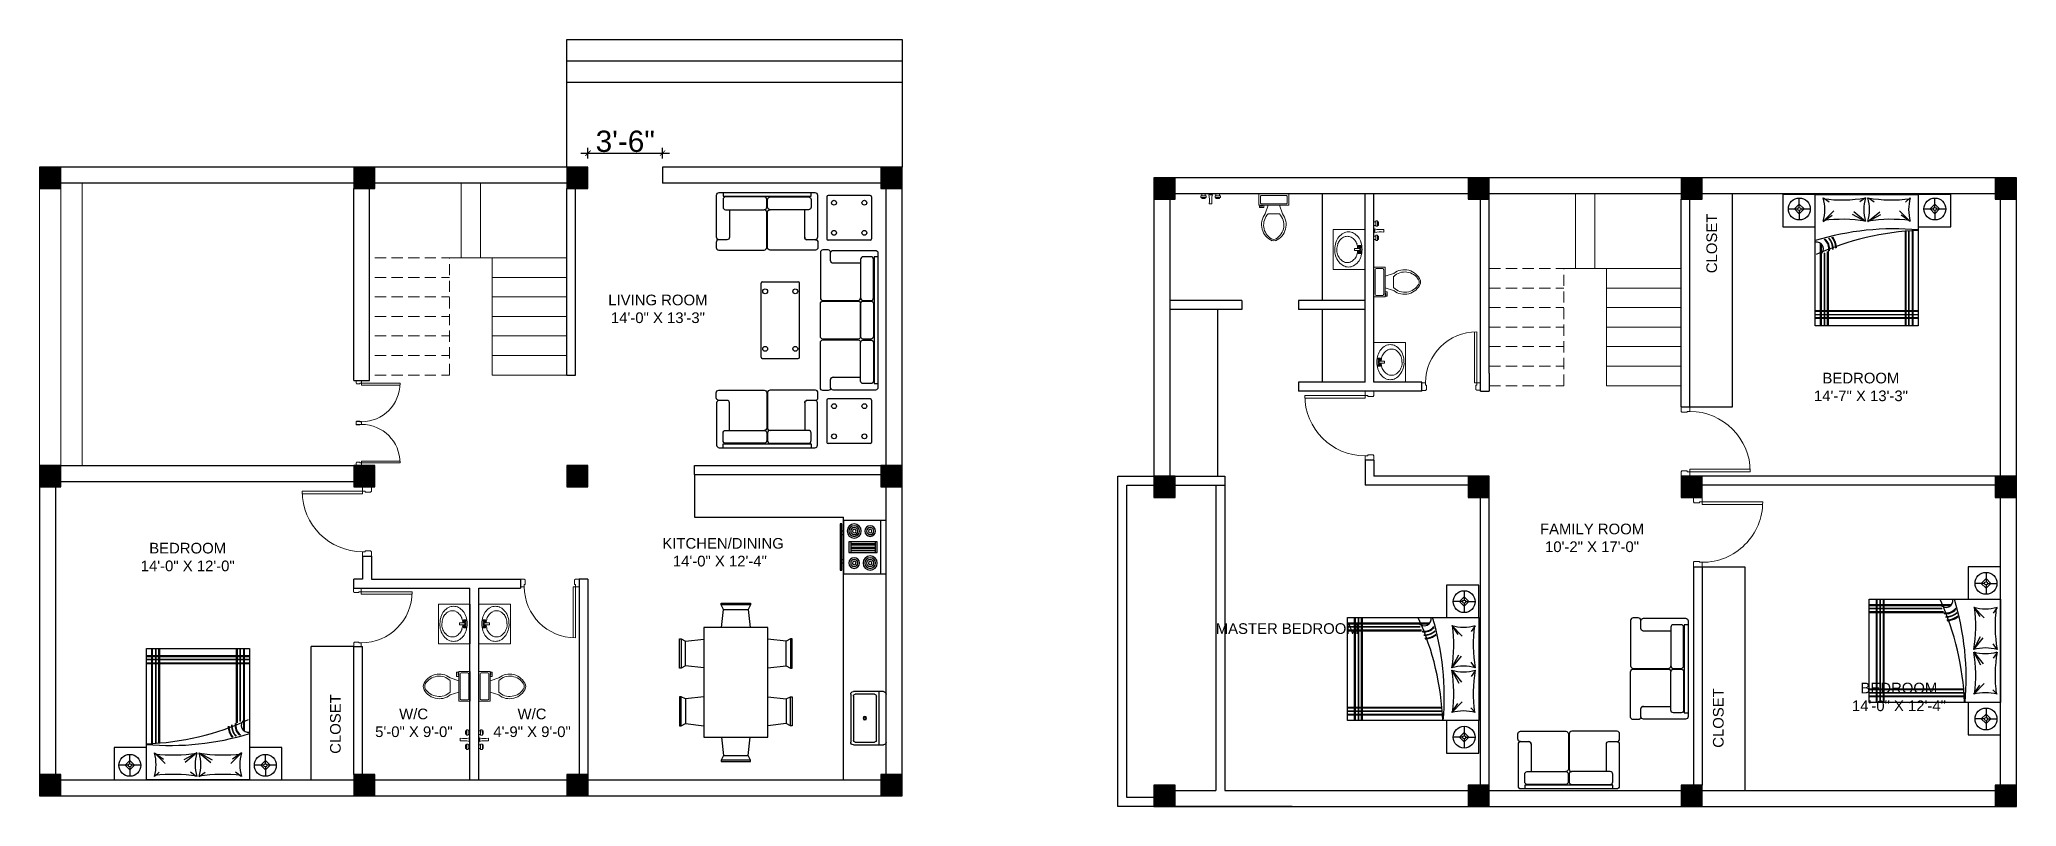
# Model space of a CAD drawing. Header units: inches. Extents: x 87250 to 88364, y -30283 to -29851.
import ezdxf

# ---------------------------------------------------------------- set-up
doc = ezdxf.new("R2010")
doc.units = ezdxf.units.IN
doc.header["$MEASUREMENT"] = 0
doc.linetypes.add('HIDDEN2', pattern=[0.1875, 0.125, -0.0625])
for name, color, linetype, lineweight in [('Attic Furniture+Man', 21, 'Continuous', 15), ('DOOR', 230, 'Continuous', 20), ('FIXTURES', 41, 'Continuous', 9), ('furniture', 32, 'Continuous', 18), ('hatc h', 142, 'Continuous', 5), ('Partition wall', 2, 'Continuous', 30), ('Text', 7, 'Continuous', 15), ('wall', 12, 'Continuous', 30), ('walls', 10, 'Continuous', 30), ('window', 4, 'Continuous', 18)]:
    doc.layers.add(name, color=color, linetype=linetype, lineweight=lineweight)
doc.layers.add('DIM 25', color=4, linetype='Continuous')
doc.layers.add('FUR', color=42, linetype='Continuous')
doc.styles.add('Attic', font='ARIALN.TTF')
doc.styles.get("Standard").update_dxf_attribs({"font": 'arial.ttf'})
doc.dimstyles.get("Standard").update_dxf_attribs({"dimtxt": 9, "dimasz": 3, "dimexe": 3, "dimexo": 4, "dimgap": 0.5, "dimtad": 1, "dimdec": 0, "dimzin": 0, "dimdsep": 46, "dimlunit": 4, "dimtxsty": 'Standard', "dimblk": 'ARCHTICK', "dimcen": 0, "dimdle": 4, "dimclrd": 256, "dimclre": 256, "dimadec": 0, "dimazin": 0, "dimtfac": 1, "dimtdec": 0, "dimtofl": 0, "dimtmove": 0, "dimatfit": 3, "dimldrblk": 'ARCHTICK', "dimfxl": 0, "dimtolj": 1, "dimtzin": 0, "dimlwd": -1, "dimlwe": -1, "dimarcsym": 0})

# ---------------------------------------------------------------- blocks, each defined once
blk = doc.blocks.new('st')
at = {"layer": 'Attic Furniture+Man'}
for p, q in [((87481.2, -28061.4), (87505.2, -28061.4)), ((87487.7, -28061.4), (87487.7, -28103.4)), ((87494.2, -28061.4), (87505.2, -28061.4)), ((87498.7, -28061.4), (87498.7, -28103.4))]:
    blk.add_line(p, q, dxfattribs=at)
at = {"layer": 'Attic Furniture+Man', "linetype": 'HIDDEN2', "ltscale": 50}
for points in [[(87439.2, -27995.4), (87481.2, -27995.4), (87481.2, -28061.4)], [(87439.2, -28006.4), (87481.2, -28006.4)], [(87439.2, -28017.4), (87481.2, -28017.4)], [(87439.2, -28028.4), (87481.2, -28028.4)], [(87439.2, -28039.4), (87481.2, -28039.4)], [(87439.2, -28050.4), (87481.2, -28050.4)], [(87439.2, -28061.4), (87481.2, -28061.4)]]:
    blk.add_lwpolyline(points, dxfattribs=at)
at = {"layer": 'Attic Furniture+Man'}
for points in [[(87547.2, -27995.4), (87505.2, -27995.4), (87505.2, -28061.4)], [(87547.2, -28006.4), (87505.2, -28006.4)], [(87547.2, -28017.4), (87505.2, -28017.4)], [(87547.2, -28028.4), (87505.2, -28028.4)], [(87547.2, -28039.4), (87505.2, -28039.4)], [(87547.2, -28050.4), (87505.2, -28050.4)], [(87547.2, -28061.4), (87505.2, -28061.4)]]:
    blk.add_lwpolyline(points, dxfattribs=at)
blk = doc.blocks.new('Lamp - Table')
at = {"linetype": 'Continuous'}
for p, q in [((-1, 0), (-7, 0)), ((0, 3), (-3, 0)), ((-3, 0), (0, -3)), ((0, 7), (0, 1)), ((3, 0), (0, 3)), ((0, -3), (3, 0)), ((1, 0), (7, 0)), ((0, -1), (0, -7))]:
    blk.add_line(p, q, dxfattribs=at)
for radius in [7, 1]:
    blk.add_circle((0, 0), radius, dxfattribs=at)
blk = doc.blocks.new('bed rm')
at = {"layer": 'FUR'}
for p, q in [((-660403.9, 162755.7), (-660337.9, 162755.7)), ((-660403.9, 162755.2), (-660337.9, 162755.2)), ((-660403.9, 162753.2), (-660337.9, 162753.2)), ((-660403.9, 162751.2), (-660337.9, 162751.2)), ((-660403.9, 162750.7), (-660337.9, 162750.7)), ((-660400.4, 162699.4), (-660400.4, 162760.3)), ((-660399.9, 162699.4), (-660399.9, 162760.3)), ((-660397.9, 162699.4), (-660397.9, 162760.3)), ((-660395.9, 162699.6), (-660395.9, 162760.3)), ((-660395.4, 162699.6), (-660395.4, 162760.3)), ((-660346.4, 162760.3), (-660346.4, 162712.8)), ((-660345.9, 162760.3), (-660345.9, 162712.8)), ((-660343.9, 162760.3), (-660343.9, 162713.7)), ((-660341.9, 162760.3), (-660341.9, 162714.6)), ((-660341.4, 162760.3), (-660341.4, 162707.5)), ((-660341.9, 162714.4), (-660341.9, 162707.9)), ((-660398.7, 162693.5), (-660392.9, 162689.6)), ((-660398.7, 162693.5), (-660391.9, 162686.8)), ((-660371.7, 162693.5), (-660379.9, 162689.1)), ((-660371.7, 162693.5), (-660379.2, 162687.4)), ((-660370.1, 162693.5), (-660361.8, 162689.1)), ((-660370.1, 162693.5), (-660362.6, 162687.4)), ((-660343.1, 162693.5), (-660349.9, 162686.8)), ((-660343.1, 162693.5), (-660348.9, 162689.6)), ((-660398.7, 162678.5), (-660395.8, 162681.3)), ((-660372, 162678.5), (-660375.6, 162681.1)), ((-660370.1, 162678.5), (-660366.4, 162681.1)), ((-660343.3, 162678.5), (-660346.9, 162681.1))]:
    blk.add_line(p, q, dxfattribs=at)
at = {"layer": 'FUR', "const_width": 1}
for points in [[(-660403.9, 162753.2), (-660337.9, 162753.2)], [(-660397.9, 162699.4), (-660397.9, 162760.3)], [(-660343.9, 162713.7), (-660343.9, 162760.3)]]:
    blk.add_lwpolyline(points, dxfattribs=at)
at = {"layer": 'FUR', "ltscale": 4}
for points in [[(-660403.9, 162760.3), (-660337.9, 162760.3), (-660337.9, 162676.3), (-660403.9, 162676.3)], [(-660403.9, 162697), (-660424.6, 162697), (-660424.6, 162676.3), (-660403.9, 162676.3)], [(-660317.2, 162697), (-660337.9, 162697), (-660337.9, 162676.3), (-660317.2, 162676.3)]]:
    blk.add_lwpolyline(points, close=True, dxfattribs=at)
at = {"layer": 'FUR', "const_width": 1}
blk.add_lwpolyline([(-660346.6, 162704.2, -0.191115), (-660349.3, 162711.5, 2.729136)], format="xyb", dxfattribs=at)
at = {"layer": 'FUR'}
for centre, radius, start, end in [((-660410.6, 162873.7), 174.5, 272.197, 294.3932), ((-660338.7, 162711.2), 4.51, 127.8157, 280.9707), ((-660388.7, 162872.8), 174.5, 264.9933, 286.9169), ((-660338.7, 162711.2), 13, 183.0198, 216.2251), ((-660338.7, 162711.2), 12.5, 182.2824, 217.1562), ((-660338.7, 162711.2), 10.5, 178.4844, 221.7629), ((-660338.7, 162711.2), 8.51, 172.4817, 228.6713), ((-660338.7, 162711.2), 8.01, 170.3976, 231.0104), ((-660425.5, 162686), 27.8, 344.3658, 15.6342), ((-660386.7, 162783.3), 91.1, 262.5078, 279.481), ((-660344.9, 162686), 27.8, 164.3658, 195.6342), ((-660396.9, 162686), 27.8, 344.3658, 15.6342), ((-660355.1, 162783.3), 91.1, 260.519, 277.4922), ((-660316.3, 162686), 27.8, 164.3658, 195.6342), ((-660386.7, 162588.7), 91.1, 80.519, 97.4922), ((-660355.1, 162588.7), 91.1, 82.5078, 99.481)]:
    blk.add_arc(centre, radius, start, end, dxfattribs=at)
at = {"layer": 'FUR', "ltscale": 4, "rotation": 270}
for p in [(-660414.5, 162685.6), (-660327.8, 162685.6)]:
    blk.add_blockref('Lamp - Table', p, dxfattribs=at)
blk = doc.blocks.new('Range-Oven - 30 in top')
for p, q in [((0, -3), (30, -3)), ((12, -6), (18, -6)), ((13, -20), (13, -6)), ((14, -6), (14, -20)), ((15, -20), (15, -6)), ((16, -6), (16, -20)), ((17, -20), (17, -6)), ((18, -20), (12, -20)), ((6, -24), (6, -25)), ((8, -25), (8, -24)), ((22, -25), (22, -24)), ((24, -24), (24, -25))]:
    blk.add_line(p, q)
for points in [[(0, -24), (0, 0), (30, 0), (30, -24)], [(12, -21), (12, -5), (18, -5), (18, -21)], [(2, -26), (2, -25), (28, -25), (28, -26)]]:
    blk.add_lwpolyline(points, close=True)
for centre, radius in [((6, -9), 4), ((6, -9), 3), ((6, -9), 2), ((6, -9), 1), ((24, -9), 3), ((24, -9), 2), ((24, -9), 1), ((6, -18), 3), ((6, -18), 2), ((6, -18), 1), ((24, -18), 4), ((24, -18), 3), ((24, -18), 2), ((24, -18), 1)]:
    blk.add_circle(centre, radius)
blk = doc.blocks.new('Sink-single - 30 in top')
blk.add_line((-15, -3.999996), (15, -3.999996))
for points in [[(-13.5, 0), (13.5, 0)], [(-15, -18.499996), (-15, -1.5)], [(-13.5, -17.499996), (-13.5, -6.499996)], [(-12.5, -5.499996), (12.5, -5.499996)], [(13.5, -6.499996), (13.5, -17.499996)], [(15, -1.5), (15, -18.499996)], [(13.5, -19.999996), (-13.5, -19.999996)], [(12.5, -18.499996), (-12.5, -18.499996)]]:
    blk.add_lwpolyline(points)
for radius in [1, 0.5]:
    blk.add_circle((0, -11.999996), radius)
for centre, radius, start, end in [((-13.5, -1.5), 1.5, 90, 180), ((-12.5, -6.499996), 1, 90, 180), ((12.5, -6.499996), 1, 0, 90), ((13.5, -1.5), 1.5, 0, 90), ((-13.5, -18.499996), 1.5, 180, 270), ((-12.5, -17.499996), 1, 180, 270), ((12.5, -17.499996), 1, 270, 0), ((13.5, -18.499996), 1.5, 270, 0)]:
    blk.add_arc(centre, radius, start, end)
blk = doc.blocks.new('d1')
at = {"layer": 'furniture'}
for p, q in [((-4, 2.5), (-4, 36.5)), ((-2.5, 2.5), (-2.5, 36.5)), ((-39, 2.5), (-39, -2.5)), ((-39, 2.5), (-36.5, 2.5)), ((-36.5, 2.5), (-36.5, 1)), ((-36.5, 1), (-36, 1)), ((-36, 1), (-36, -2)), ((-4, 2.5), (-2.5, 2.5)), ((-3, 1), (-3, -2)), ((-2.5, 1), (-3, 1)), ((0, 2.5), (-2.5, 2.5)), ((-2.5, 2.5), (-2.5, 1)), ((0, 2.5), (0, -2.5)), ((-36.5, -2.5), (-39, -2.5)), ((-36, -2), (-36.5, -2.5)), ((-3, -2), (-2.5, -2.5)), ((-2.5, -2.5), (0, -2.5))]:
    blk.add_line(p, q, dxfattribs=at)
blk.add_arc((-2.5, 2.5), 34, 90, 180, dxfattribs=at)
blk = doc.blocks.new('SDFGDFGD')
at = {"layer": 'DOOR', "yscale": 0.7692307692486793, "zscale": 0.7692307692486793, "rotation": 180}
for p, xscale in [((37520.8, -21825.8), 0.7692307692486793), ((37578.8, -21825.8), -0.7692307692486793)]:
    blk.add_blockref('d1', p, dxfattribs=dict(at, xscale=xscale))
blk = doc.blocks.new('wc')
at = {"layer": 'FIXTURES'}
for p, q in [((8042.9, 1841.4), (8044.5, 1841.4)), ((8042.9, 1840.6), (8042.9, 1841.4)), ((8045.3, 1840.6), (8042.9, 1840.6)), ((8044.5, 1841.4), (8044.5, 1841.8)), ((8045.3, 1841.8), (8045.3, 1840.6)), ((8047.7, 1841.8), (8046.1, 1837)), ((8054.1, 1841.8), (8055.7, 1837)), ((8058.5, 1843.4), (8058.5, 1846.6)), ((8054.1, 1837), (8047.7, 1837))]:
    blk.add_line(p, q, dxfattribs=at)
blk.add_lwpolyline([(8059.3, 1841.8), (8059.3, 1848.2), (8042.5, 1848.2), (8042.5, 1841.8)], close=True, dxfattribs=at)
for points in [[(8043.3, 1846.6), (8043.3, 1843.4)], [(8057.7, 1847.4), (8044.1, 1847.4)], [(8044.1, 1842.6), (8057.7, 1842.6)]]:
    blk.add_lwpolyline(points, dxfattribs=at)
for centre, radius, start, end in [((8044, 1846.7), 0.707, 81.8699, 188.1301), ((8044, 1843.3), 0.707, 171.8699, 278.1301), ((8057.8, 1846.7), 0.707, 351.8699, 98.1301), ((8057.8, 1843.3), 0.707, 261.8699, 8.1301), ((8053.7, 1830.9), 9.74, 141.4691, 247.9714), ((8054.2, 1830.7), 9.06, 136.3677, 238.9468), ((8048.1, 1830.9), 9.74, 292.0284, 38.5307), ((8047.5, 1830.7), 9.06, 301.053, 43.6321), ((8050.9, 1825.8), 3.2, 245.7318, 294.2682), ((8050.9, 1825), 3.2, 254.8605, 285.1395)]:
    blk.add_arc(centre, radius, start, end, dxfattribs=at)
blk = doc.blocks.new('WALFCT1T')
at = {"layer": 'FIXTURES'}
for p, q in [((-5.5, -1), (-5, -1)), ((-5.5, -2), (-5.5, -1)), ((-2.5, -2), (-5.5, -2)), ((-5, -2), (-5, -2.5)), ((-5, -2.5), (-3, -2.5)), ((-3, -1), (-2.5, -1)), ((-3, -2.5), (-3, -2)), ((-2.5, -1), (-2.5, -2)), ((-1, -0.5), (1, -0.5)), ((0.7, -5.5), (-0.8, -5.5)), ((2.5, -1), (3, -1)), ((2.5, -2), (2.5, -1)), ((5.5, -2), (2.5, -2)), ((3, -2), (3, -2.5)), ((3, -2.5), (5, -2.5)), ((5, -1), (5.5, -1)), ((5, -2.5), (5, -2)), ((5.5, -1), (5.5, -2))]:
    blk.add_line(p, q, dxfattribs=at)
for points in [[(-3, 0), (-3, -1), (-5, -1), (-5, 0)], [(-0.3, -0.5), (-0.3, 0), (0.2, 0), (0.2, -0.5)], [(5, 0), (5, -1), (3, -1), (3, 0)]]:
    blk.add_lwpolyline(points, close=True, dxfattribs=at)
for centre, start, end in [((-13.3, -3.6), 351.4554, 14.2694), ((13.3, -3.6), 165.7306, 188.5446)]:
    blk.add_arc(centre, 12.7, start, end, dxfattribs=at)
at = {"layer": 'FIXTURES', "style": 'Attic', "width": 0.8, "flags": 9}
blk.add_attdef('ESTCODE', (0, 0), '', height=0.7, dxfattribs=at)
blk = doc.blocks.new('basin')
at = {"layer": 'FIXTURES'}
for p, q in [((8008.2, 1845.8), (8008.2, 1844.4)), ((8012.7, 1845.8), (8008.2, 1845.8)), ((8008.2, 1844.4), (8009.9, 1844.4)), ((8011, 1845.2), (8009.9, 1845.2)), ((8009.9, 1842.2), (8009.9, 1845.2)), ((8011, 1842.2), (8009.9, 1842.2)), ((8011, 1845.2), (8011, 1842.2)), ((8011, 1844.4), (8012.7, 1844.4)), ((8012.7, 1844.4), (8012.7, 1845.8))]:
    blk.add_line(p, q, dxfattribs=at)
blk.add_lwpolyline([(7999.3, 1848.2), (8021.7, 1848.2), (8021.7, 1830.3), (7999.3, 1830.3)], close=True, dxfattribs=at)
for centre in [(8009, 1845.1), (8011.9, 1845.1)]:
    blk.add_circle(centre, 0.382, dxfattribs=at)
for centre, radius, start, end in [((8006.5, 1838.9), 5.95, 151.7489, 180), ((8006.5, 1838.9), 5.95, 180, 208.2511), ((8008.4, 1837.8), 8.12, 127.627, 151.7489), ((8007.8, 1838.2), 4.76, 152.561, 180), ((8007.8, 1838.2), 4.76, 180, 207.439), ((8009.6, 1836.2), 10.2, 107.7082, 127.627), ((8009.1, 1837.5), 6.2, 128.5818, 152.561), ((8009.9, 1836.5), 7.54, 108.286, 128.5818), ((8010.4, 1833.7), 12.8, 90, 107.7082), ((8010.4, 1834.8), 9.27, 93.1916, 108.286), ((8010.4, 1833.7), 12.8, 72.2918, 90), ((8010.4, 1834.8), 9.27, 71.714, 86.8084), ((8011, 1836.5), 7.54, 51.4182, 71.714), ((8011.3, 1836.2), 10.2, 52.373, 72.2918), ((8011.8, 1837.5), 6.2, 27.439, 51.4182), ((8013.1, 1838.2), 4.76, 0, 27.439), ((8013.1, 1838.2), 4.76, 332.561, 0), ((8012.5, 1837.8), 8.12, 28.2511, 52.373), ((8014.4, 1838.9), 5.95, 0, 28.2511), ((8014.4, 1838.9), 5.95, 331.7489, 0), ((8008.4, 1839.9), 8.12, 208.2511, 232.373), ((8009.6, 1841.5), 10.2, 232.373, 252.2918), ((8009.1, 1838.9), 6.2, 207.439, 231.4182), ((8009.9, 1839.9), 7.54, 231.4182, 251.714), ((8010.4, 1844), 12.8, 252.2918, 270), ((8010.4, 1841.6), 9.27, 251.714, 270), ((8010.9, 1839.3), 7.07, 266.2829, 288.286), ((8011.1, 1840.9), 9.74, 266.3455, 287.7082), ((8010.5, 1840.5), 8.29, 288.286, 308.5818), ((8010.6, 1842.3), 11.2, 287.7082, 307.627), ((8011.8, 1838.9), 6.2, 308.5818, 332.561), ((8012.5, 1839.9), 8.12, 307.627, 331.7489)]:
    blk.add_arc(centre, radius, start, end, dxfattribs=at)
blk = doc.blocks.new('ST90X220')
for points in [[(-0.892, -0.27), (-0.892, -0.7, -0.414214), (-0.932, -0.74), (-1.052, -0.74, -0.414214), (-1.092, -0.7), (-1.092, -0.04, -0.414214), (-1.052, 0), (1.052, 0, -0.414214), (1.092, -0.04), (1.092, -0.7, -0.414214), (1.052, -0.74), (0.932, -0.74, -0.414214), (0.892, -0.7), (0.892, -0.27)], [(-1.059, -0.74, 0.414214), (-1.099, -0.78), (-1.099, -0.86, 0.414214), (-1.059, -0.9), (-0.349, -0.9, 0.414214), (-0.309, -0.86), (-0.309, -0.31, 0.414214), (-0.349, -0.27)], [(1.059, -0.74, -0.414214), (1.099, -0.78), (1.099, -0.86, -0.414214), (1.059, -0.9), (0.349, -0.9, -0.414214), (0.309, -0.86), (0.309, -0.31, -0.414214), (0.349, -0.27)]]:
    blk.add_lwpolyline(points, format="xyb")
blk.add_lwpolyline([(-0.992, 0), (-0.992, -0.06), (0.992, -0.06), (0.992, 0)])
for points in [[(-0.952, -0.07, 0.414214), (-0.992, -0.11), (-0.992, -0.23, 0.414214), (-0.952, -0.27), (-0.348, -0.27, 0.414214), (-0.308, -0.23), (-0.308, -0.11, 0.414214), (-0.348, -0.07)], [(0.254, -0.07, -0.414214), (0.294, -0.11), (0.294, -0.23, -0.414214), (0.254, -0.27), (-0.259, -0.27, -0.414214), (-0.299, -0.23), (-0.299, -0.11, -0.414214), (-0.259, -0.07)], [(0.294, -0.86, -0.414214), (0.254, -0.9), (-0.257, -0.9, -0.414214), (-0.297, -0.86), (-0.297, -0.31, -0.414214), (-0.257, -0.27), (0.254, -0.27, -0.414214), (0.294, -0.31)], [(0.952, -0.07, -0.414214), (0.992, -0.11), (0.992, -0.23, -0.414214), (0.952, -0.27), (0.35, -0.27, -0.414214), (0.31, -0.23), (0.31, -0.11, -0.414214), (0.35, -0.07)]]:
    blk.add_lwpolyline(points, format="xyb", close=True)
blk.add_arc((0.93, -0.703), 0.0378, 178.3598, 263.0603)
blk = doc.blocks.new('A$C3820458A')
for points in [[(0.16, 1.552, 0.414214), (0.12, 1.592), (0.04, 1.592, 0.414214), (0, 1.552), (0, 0.842, 0.414214), (0.04, 0.802), (0.59, 0.802, 0.414214), (0.63, 0.842)], [(0.63, 1.385), (0.2, 1.385, -0.414214), (0.16, 1.425), (0.16, 1.545, -0.414214), (0.2, 1.585), (0.86, 1.585, -0.414214), (0.9, 1.545), (0.9, 0.047, -0.414214), (0.86, 0.007), (0.2, 0.007, -0.414214), (0.16, 0.047), (0.16, 0.167, -0.414214), (0.2, 0.207), (0.63, 0.207)], [(0.16, 0.04, -0.414214), (0.12, 0), (0.04, 0, -0.414214), (0, 0.04), (0, 0.75, -0.414214), (0.04, 0.79), (0.59, 0.79, -0.414214), (0.63, 0.75)]]:
    blk.add_lwpolyline(points, format="xyb")
for points in [[(0.83, 1.445, 0.414214), (0.79, 1.485), (0.67, 1.485, 0.414214), (0.63, 1.445), (0.63, 0.841, 0.414214), (0.67, 0.801), (0.79, 0.801, 0.414214), (0.83, 0.841)], [(0.83, 0.147, -0.414214), (0.79, 0.107), (0.67, 0.107, -0.414214), (0.63, 0.147), (0.63, 0.749, -0.414214), (0.67, 0.789), (0.79, 0.789, -0.414214), (0.83, 0.749)]]:
    blk.add_lwpolyline(points, format="xyb", close=True)
blk.add_lwpolyline([(0.9, 1.485), (0.84, 1.485), (0.84, 0.107), (0.9, 0.107)])
blk.add_arc((0.198, 0.169), 0.0378, 88.3608, 173.0614)
blk = doc.blocks.new('adrerer')
at = {"layer": 'FUR'}
for p, q in [((-1054.1, 4475.1), (-1054.1, 4319.4)), ((-893.7, 4479.8), (-1049.4, 4479.8)), ((-889, 4475.1), (-889, 4319.4)), ((-893.7, 4314.7), (-1049.4, 4314.7)), ((-1292.1, 4161.4), (-1160, 4161.4)), ((-1296.8, 3883.1), (-1296.8, 4156.7)), ((-1155.3, 3883.1), (-1155.3, 4156.7)), ((-1292.1, 3878.4), (-1160, 3878.4)), ((-1053.9, 3724.5), (-1053.9, 3568.8)), ((-893.5, 3729.2), (-1049.2, 3729.2)), ((-888.8, 3724.5), (-888.8, 3568.8)), ((-893.5, 3564.1), (-1049.2, 3564.1))]:
    blk.add_line(p, q, dxfattribs=at)
for centre in [(-1027.6, 4452.8), (-915.5, 4452.8), (-1027.6, 4341.7), (-915.5, 4341.7), (-1281.6, 4125.9), (-1170.5, 4125.9), (-1281.6, 3913.9), (-1170.5, 3913.9), (-1027.4, 3702.2), (-915.4, 3702.2), (-1027.4, 3591.1), (-915.4, 3591.1)]:
    blk.add_circle(centre, 8.96, dxfattribs=at)
for centre, start, end in [((-1049.4, 4475.1), 90, 180), ((-893.7, 4475.1), 0, 90), ((-1049.4, 4319.4), 180, 270), ((-893.7, 4319.4), 270, 0), ((-1292.1, 4156.7), 90, 180), ((-1160, 4156.7), 0, 90), ((-1292.1, 3883.1), 180, 270), ((-1160, 3883.1), 270, 0), ((-1049.2, 3724.5), 90, 180), ((-893.5, 3724.5), 0, 90), ((-1049.2, 3568.8), 180, 270), ((-893.5, 3568.8), 270, 0)]:
    blk.add_arc(centre, 4.72, start, end, dxfattribs=at)
for name, p, xscale, yscale, zscale, rotation in [('A$C3820458A', (-1086.8, 4278.4), 235.8512371052313, 235.8512371052313, 235.8512371052313, 90), ('ST90X220', (-865.6, 4019.4), 235.851237105231, 235.851237105231, 235.851237105231, 270.001069017933), ('A$C3820458A', (-1086.8, 3761.4), -235.8512371052313, 235.8512371052313, 235.8512371052313, 90)]:
    blk.add_blockref(name, p, dxfattribs=dict(at, xscale=xscale, yscale=yscale, zscale=zscale, rotation=rotation))
blk = doc.blocks.new('COLUMN1')
at = {"layer": 'hatc h'}
h = blk.add_hatch(color=256, dxfattribs=at)
h.dxf.hatch_style = 1
h.paths.add_polyline_path([(36993.4, -1199.2), (36993.4, -1187.2), (36981.4, -1187.2), (36981.4, -1199.2)])
at = {"layer": 'wall'}
blk.add_line((36981.4, -1187.2), (36993.4, -1199.2), dxfattribs=at)
blk.add_lwpolyline([(36981.4, -1199.2), (36993.4, -1199.2), (36993.4, -1187.2), (36981.4, -1187.2)], close=True, dxfattribs=at)
blk = doc.blocks.new('AREARE')
at = {"layer": 'Text', "xscale": -1}
for p in [(124243.6, -27738.4), (124420.6, -27738.4), (124540.6, -27738.4), (124717.6, -27738.4), (124243.6, -27912.4), (124420.6, -27912.4), (124540.6, -27912.4), (124717.6, -27912.4), (124243.6, -28080.4), (124420.6, -28080.4), (124540.6, -28080.4), (124717.6, -28080.4)]:
    blk.add_blockref('COLUMN1', p, dxfattribs=at)
blk = doc.blocks.new('MESARECT-6P-177CM-2')
at = {"layer": 'FUR'}
for p, q in [((0.28, 2.141), (0.753, 2.141)), ((0.716, 2.067), (0.317, 2.067)), ((-0.369, 1.59), (-0.369, 1.117)), ((-0.295, 1.154), (-0.295, 1.553)), ((1.329, 1.154), (1.329, 1.553)), ((1.403, 1.59), (1.403, 1.117)), ((-0.369, 0.182), (-0.369, 0.655)), ((1.403, 0.182), (1.403, 0.655)), ((-0.295, 0.618), (-0.295, 0.219)), ((1.329, 0.618), (1.329, 0.219)), ((0.716, -0.295), (0.317, -0.295)), ((0.28, -0.369), (0.753, -0.369))]:
    blk.add_line(p, q, dxfattribs=at)
for points in [[(0.749, 1.772), (0.716, 2.067), (0.753, 2.141), (0.753, 2.166), (0.28, 2.166), (0.28, 2.141), (0.317, 2.067), (0.284, 1.772)], [(0, 1.121), (-0.295, 1.154), (-0.369, 1.117), (-0.394, 1.117), (-0.394, 1.59), (-0.369, 1.59), (-0.295, 1.553), (0, 1.586)], [(1.034, 1.121), (1.329, 1.154), (1.403, 1.117), (1.427, 1.117), (1.427, 1.59), (1.403, 1.59), (1.329, 1.553), (1.034, 1.586)], [(0, 0.651), (-0.295, 0.618), (-0.369, 0.655), (-0.394, 0.655), (-0.394, 0.182), (-0.369, 0.182), (-0.295, 0.219), (0, 0.186)], [(1.034, 0.651), (1.329, 0.618), (1.403, 0.655), (1.427, 0.655), (1.427, 0.182), (1.403, 0.182), (1.329, 0.219), (1.034, 0.186)], [(0.749, 0), (0.716, -0.295), (0.753, -0.369), (0.753, -0.394), (0.28, -0.394), (0.28, -0.369), (0.317, -0.295), (0.284, 0)]]:
    blk.add_lwpolyline(points, dxfattribs=at)
blk.add_lwpolyline([(1.034, 1.772), (1.034, 0), (0, 0), (0, 1.772)], close=True, dxfattribs=at)
blk = doc.blocks.new('_ArchTick')
at = {"color": 0, "linetype": 'ByBlock', "const_width": 0.15}
blk.add_lwpolyline([(-0.5, -0.5), (0.5, 0.5)], dxfattribs=at)
blk = doc.blocks.new('*D17')
at = {"layer": 'Defpoints', "color": 0}
for p in [(87601.2, -29914.7), (87559.2, -29922.7), (87601.2, -29922.7)]:
    blk.add_point(p, dxfattribs=at)
at = {"layer": 'DIM 25'}
for p, q in [((87555.2, -29914.7), (87605.2, -29914.7)), ((87559.2, -29917.7), (87559.2, -29911.7)), ((87601.2, -29917.7), (87601.2, -29911.7))]:
    blk.add_line(p, q, dxfattribs=at)
at = {"layer": 'DIM 25', "xscale": 3, "yscale": 3, "zscale": 3, "rotation": 180}
blk.add_blockref('_ArchTick', (87559.2, -29914.7), dxfattribs=at)
at = {"layer": 'DIM 25', "xscale": 3, "yscale": 3, "zscale": 3}
blk.add_blockref('_ArchTick', (87601.2, -29914.7), dxfattribs=at)
at = {"layer": 'DIM 25', "color": 0, "insert": (87580.2, -29908.1), "char_height": 12, "attachment_point": 5}
blk.add_mtext('\\A1;3\'-6"', dxfattribs=at)

msp = doc.modelspace()

# ---------------------------------------------------------------- linework, layer by layer
at = {"layer": 'Attic Furniture+Man'}
for p, q in [((87250.2, -30090.7), (87250.2, -29934.7)), ((87262.2, -30090.7), (87262.2, -29934.7)), ((87274.2, -30090.7), (87274.2, -29931.7))]:
    msp.add_line(p, q, dxfattribs=at)
at = {"layer": 'DIM 25'}
for p, q in [((87547.2, -29922.7), (87547.2, -29850.7)), ((87547.2, -29850.7), (87736.2, -29850.7)), ((87736.2, -29850.7), (87736.2, -29922.7)), ((87547.2, -29862.7), (87736.2, -29862.7)), ((87547.2, -29874.7), (87736.2, -29874.7)), ((87914, -30096.7), (87914, -30002.7)), ((87973, -30043.7), (87973, -30002.7)), ((88055, -30096.7), (88067, -30096.7))]:
    msp.add_line(p, q, dxfattribs=at)
at = {"layer": 'FUR'}
for p, q in [((88204, -30057.7), (88204, -29937.7)), ((88180, -30057.7), (88204, -30057.7)), ((87619.2, -30095.7), (87619.2, -30119.7)), ((87694.2, -30095.7), (87718.2, -30095.7)), ((87619.2, -30119.7), (87703.2, -30119.7)), ((87703.2, -30267.7), (87703.2, -30119.7)), ((88187, -30147.7), (88211, -30147.7)), ((88211, -30147.7), (88211, -30273.7)), ((87403.2, -30267.7), (87403.2, -30192.7)), ((87427.2, -30192.7), (87403.2, -30192.7))]:
    msp.add_line(p, q, dxfattribs=at)
at = {"layer": 'walls'}
for p, q in [((87559.2, -29922.7), (87250.2, -29922.7)), ((87250.2, -29922.7), (87250.2, -29934.7)), ((87727.2, -29922.7), (87601.2, -29922.7)), ((87601.2, -29922.7), (87601.2, -29931.7)), ((87259.2, -29931.7), (87259.2, -29934.7)), ((87559.2, -29931.7), (87262.2, -29931.7)), ((87427.2, -30042.7), (87427.2, -29934.7)), ((87436.2, -30042.7), (87436.2, -29934.7)), ((87547.2, -30039.7), (87547.2, -29934.7)), ((87552.2, -30039.7), (87552.2, -29934.7)), ((87727.2, -29931.7), (87601.2, -29931.7)), ((87727.2, -30267.7), (87727.2, -29931.7)), ((87736.2, -30276.7), (87736.2, -29928.7)), ((88355, -29928.7), (87887, -29928.7)), ((87887, -29928.7), (87887, -29940.7)), ((88352, -29937.7), (87887, -29937.7)), ((87887, -29937.7), (87887, -30108.7)), ((87973, -29997.7), (87973, -29937.7)), ((87997, -30043.7), (87997, -29937.7)), ((88002, -30043.7), (88002, -29937.7)), ((88355, -30270.7), (88355, -29937.7)), ((88364, -30276.7), (88364, -29928.7)), ((88062, -30048.7), (88062, -29940.7)), ((88067, -30038.7), (88067, -29940.7)), ((88175, -30057.7), (88175, -29940.7)), ((88180, -30057.7), (88180, -29940.7)), ((87927.5, -29997.7), (87887, -29997.7)), ((87927.5, -30002.7), (87887, -30002.7)), ((87927.5, -29997.7), (87927.5, -30002.7)), ((87997, -29997.7), (87959.5, -29997.7)), ((87959.5, -29997.7), (87959.5, -30002.7)), ((87997, -30002.7), (87959.5, -30002.7)), ((87427.2, -30042.7), (87436.2, -30042.7)), ((87547.2, -30039.7), (87552.2, -30039.7)), ((87997, -30043.7), (87959.5, -30043.7)), ((87959.5, -30043.7), (87959.5, -30048.7)), ((87997, -30048.7), (87959.5, -30048.7)), ((88021, -30048.7), (87997, -30048.7)), ((88029, -30043.7), (88002, -30043.7)), ((88002, -30043.7), (88002, -30043.7)), ((88002, -30043.7), (88002, -30043.7)), ((88029, -30048.7), (88002, -30048.7)), ((88029, -30048.7), (88029, -30043.7)), ((88062, -30048.7), (88067, -30048.7)), ((88067, -30038.7), (88067, -30048.7)), ((88175, -30057.7), (88180, -30057.7)), ((87259.2, -30090.7), (87439.2, -30090.7)), ((87619.2, -30090.7), (87724.2, -30090.7)), ((87619.2, -30095.7), (87619.2, -30090.7)), ((88002, -30087.7), (87997, -30087.7)), ((87997, -30087.7), (87997, -30101.7)), ((88002, -30087.7), (88002, -30096.7)), ((87250.2, -30096.7), (87250.2, -30276.7)), ((87259.2, -30096.7), (87259.2, -30267.7)), ((87259.2, -30099.7), (87439.2, -30099.7)), ((87554.2, -30102.7), (87554.2, -30102.7)), ((87554.2, -30102.7), (87559.2, -30102.7)), ((87619.2, -30095.7), (87724.2, -30095.7)), ((87862.7, -30277.7), (87862.7, -30101.7)), ((87862.7, -30101.7), (87918, -30101.7)), ((87913, -30101.7), (87913, -30273.7)), ((88055, -30101.7), (87997, -30101.7)), ((88002, -30096.7), (88002, -30096.7)), ((88055, -30096.7), (88002, -30096.7)), ((88062, -30273.7), (88062, -30096.7)), ((88067, -30273.7), (88067, -30096.7)), ((88352, -30096.7), (88187, -30096.7)), ((88352, -30101.7), (88187, -30101.7)), ((87432.2, -30141.7), (87432.2, -30154.7)), ((87432.2, -30141.7), (87437.2, -30141.7)), ((87437.2, -30141.7), (87437.2, -30154.7)), ((88182, -30147.7), (88182, -30270.7)), ((88182, -30147.7), (88187, -30147.7)), ((88187, -30147.7), (88187, -30270.7)), ((87427.2, -30159.7), (87427.2, -30154.7)), ((87432.2, -30154.7), (87427.2, -30154.7)), ((87427.2, -30159.7), (87492.7, -30159.7)), ((87437.2, -30154.7), (87521.2, -30154.7)), ((87492.7, -30267.7), (87492.7, -30159.7)), ((87497.7, -30159.7), (87521.2, -30159.7)), ((87497.7, -30267.7), (87497.7, -30159.7)), ((87521.2, -30154.7), (87521.2, -30159.7)), ((87554.2, -30154.7), (87554.2, -30264.7)), ((87559.2, -30154.7), (87554.2, -30154.7)), ((87559.2, -30154.7), (87559.2, -30276.7)), ((87427.2, -30264.7), (87427.2, -30192.7)), ((87427.2, -30192.7), (87432.2, -30192.7)), ((87432.2, -30264.7), (87432.2, -30192.7)), ((87262.2, -30267.7), (87559.2, -30267.7)), ((87559.2, -30267.7), (87724.2, -30267.7)), ((87887, -30270.7), (87887, -30273.7)), ((87259.2, -30276.7), (87559.2, -30276.7)), ((87559.2, -30276.7), (87727.2, -30276.7)), ((87890, -30277.7), (87862.7, -30277.7)), ((87887, -30273.7), (87913, -30273.7))]:
    msp.add_line(p, q, dxfattribs=at)
for points in [[(87878, -29940.7), (87878, -30108.7)], [(87956, -30282.7), (87857.7, -30282.7), (87857.7, -30096.7), (87918, -30096.7), (87918, -30273.7), (88352, -30273.7)], [(87878, -30270.7), (87878, -30282.7), (88355, -30282.7)]]:
    msp.add_lwpolyline(points, dxfattribs=at)

# ---------------------------------------------------------------- block references
at = {"layer": 'Attic Furniture+Man'}
for p, xscale, yscale, zscale, rotation in [((87910, -29937.7), 0.9999481865296198, 0.9999481865296198, 0.9999481865296198, 359.7595578861224), ((88002, -29958.4), 0.9999481865296198, 0.9999481865296198, 0.9999481865296198, 89.75955788612238), ((87492.7, -30245.1), 0.9999481865296199, 0.9999481865296199, 0.9999481865296199, 269.7595578861223), ((87497.7, -30245.1), -0.9999481865296198, 0.9999481865296198, 0.9999481865296198, 90.24044211387756)]:
    msp.add_blockref('WALFCT1T', p, dxfattribs=dict(at, xscale=xscale, yscale=yscale, zscale=zscale, rotation=rotation))
at = {"layer": 'FUR', "xscale": -1}
for name, p, rotation in [('st', (0, -58035.1), 180), ('st', (627.8, -58041.1), 180), ('Range-Oven - 30 in top', (87727.2, -30151.6), 270), ('Sink-single - 30 in top', (87727.2, -30233), 270)]:
    msp.add_blockref(name, p, dxfattribs=dict(at, rotation=rotation))
at = {"layer": 'FUR'}
for name, p, xscale, yscale, zscale in [('adrerer', (87854.7, -30622.5), 0.152678768128887, 0.152678768128887, 0.152678768128887), ('MESARECT-6P-177CM-2', (87660.5, -30243.7), -34.8299319675758, 34.8299319675758, 34.8299319675758), ('A$C3820458A', (88146.6, -30233.8), 36.00947634290076, 36.00947634290076, 36.00947634290076), ('bed rm', (669094.8, -173577.8), 0.8809523809522702, 0.8809523809522702, 0.8809523809522702)]:
    msp.add_blockref(name, p, dxfattribs=dict(at, xscale=xscale, yscale=yscale, zscale=zscale))
for name, p, xscale, yscale, zscale, rotation in [('bed rm', (-493475.7, 113372.1), 0.8809523809522702, 0.8809523809522702, 0.8809523809522702, 180.0000000005627), ('SDFGDFGD', (69388.9, 966.4), -0.826490091975774, 0.826490091975774, 0.826490091975774, 90.00440989494074), ('bed rm', (231665.1, 551560.3), 0.8809523809522702, 0.8809523809522702, 0.8809523809522702, 90.00000000056266), ('bed rm', (231371.1, 551550), 0.8809523809522702, 0.8809523809522702, 0.8809523809522702, 90.00000000056266), ('A$C3820458A', (88083.1, -30240.4), 36.00947634290076, 36.00947634290076, 36.00947634290076, 270)]:
    msp.add_blockref(name, p, dxfattribs=dict(at, xscale=xscale, yscale=yscale, zscale=zscale, rotation=rotation))
at = {"layer": 'Partition wall'}
for p, xscale, yscale, zscale, rotation in [((88062, -30046.2), 0.8461869530676621, 0.8461869530676621, 0.8461869530676621, 0.01425080613323377), ((87999.5, -30048.7), 1.000001029175713, 1.000001029175713, 1.000001029175713, 90.01425080613326), ((88177.5, -30096.7), 1.000001029175713, 1.000001029175713, 1.000001029175713, 270.0142508061332), ((87434.7, -30102.7), 1.000001029175713, 1.000001029175713, 1.000001029175713, 90.01425080613326), ((88184.5, -30108.7), -1.000001029175713, 1.000001029175713, 1.000001029175713, 269.9857491938668), ((87429.3, -30159.7), -0.8461900406972489, 0.8461900406972489, 0.8461900406972489, 270.0424485198369), ((87554.2, -30156.8), -0.8461900406972489, 0.8461900406972489, 0.8461900406972489, 180.0424485198369)]:
    msp.add_blockref('d1', p, dxfattribs=dict(at, xscale=xscale, yscale=yscale, zscale=zscale, rotation=rotation))
at = {"layer": 'walls', "xscale": -1, "rotation": 180}
for p in [(0, -59202.3), (627.8, -59208.3)]:
    msp.add_blockref('AREARE', p, dxfattribs=at)
at = {"layer": 'window'}
msp.add_blockref('wc', (79894.7, -31785.9), dxfattribs=at)
for name, p, rotation in [('basin', (86148.8, -21958.5), 270), ('wc', (89850.1, -38038.2), 89.99999999999999), ('basin', (85644.6, -22169.4), 270), ('wc', (85644.6, -22164.2), 270)]:
    msp.add_blockref(name, p, dxfattribs=dict(at, rotation=rotation))
at = {"layer": 'window', "xscale": -1, "rotation": 90}
for name, p in [('basin', (89850.1, -22022)), ('basin', (89345.9, -22169.4)), ('wc', (89345.9, -22164.2))]:
    msp.add_blockref(name, p, dxfattribs=at)

# ---------------------------------------------------------------- texts
at = {"layer": 'Text', "char_height": 6, "rotation": 90}
for s, insert, attachment_point in [('CLOSET', (88189.3, -29948.8), 3), ('{\\W6.64462;  }CLOSET', (88193, -30280.6), 1), ('{\\W6.64462;  }CLOSET', (87413.9, -30284), 1)]:
    msp.add_mtext_dynamic_manual_height_columns(s, width=94.846, gutter_width=1, heights=[0], dxfattribs=dict(at, insert=insert, attachment_point=attachment_point))
at = {"layer": 'Text', "char_height": 6, "attachment_point": 7}
for s, width, insert in [('{\\W1.902546; }LIVING ROOM\\P{\\W2.544901; }14\'-0" X 13\'-3"', 63.5, (87566.2, -30010.5)), ('{\\W5.66659;  }BEDROOM \\P{\\W9.275173; }14\'-7" X 13\'-3"', 94.846, (88228.3, -30054.5)), ('{\\W8.049338; }FAMILY ROOM\\P{\\W9.275173; }10\'-2" X 17\'-0"', 94.846, (88076.8, -30139.5)), ('{\\W4.602898; }BEDROOM\\P{\\W2.544901; }14\'-0" X 12\'-0"', 63.5, (87301.3, -30150.3)), ('KITCHEN/DINING\\P{\\W2.544901; }14\'-0" X 12\'-4"', 63.5, (87601.1, -30147.6)), ('{\\W5.64009;  }MASTER BEDROOM', 131.848, (87886.6, -30185.6)), ('{\\W5.66659;  }BEDROOM \\P{\\W9.275173; }14\'-0" X 12\'-4"', 94.846, (88249.7, -30229.1)), ('{\\W5.11428;  }W/C\\P{\\W4.425393; }5\'-0" X 9\'-0"', 63.5, (87429, -30243.7)), ('{\\W5.11428;  }W/C\\P{\\W4.373548; }4\'-9" X 9\'-0"', 63.5, (87495.7, -30243.7))]:
    msp.add_mtext_dynamic_manual_height_columns(s, width=width, gutter_width=1, heights=[0], dxfattribs=dict(at, insert=insert))

# ---------------------------------------------------------------- dimensions: what is measured, and where the dimension line sits
at = {"layer": 'DIM 25'}
dim = msp.add_linear_dim(base=(87601.2, -29914.7), p1=(87559.2, -29922.7), p2=(87601.2, -29922.7), dimstyle='Standard', override={"dimtxt": 12}, dxfattribs=at)
dim.commit()
dim.dimension.update_dxf_attribs({"geometry": '*D17', "text_midpoint": (87580.2, -29908.1)})

doc.saveas('drawing.dxf')
